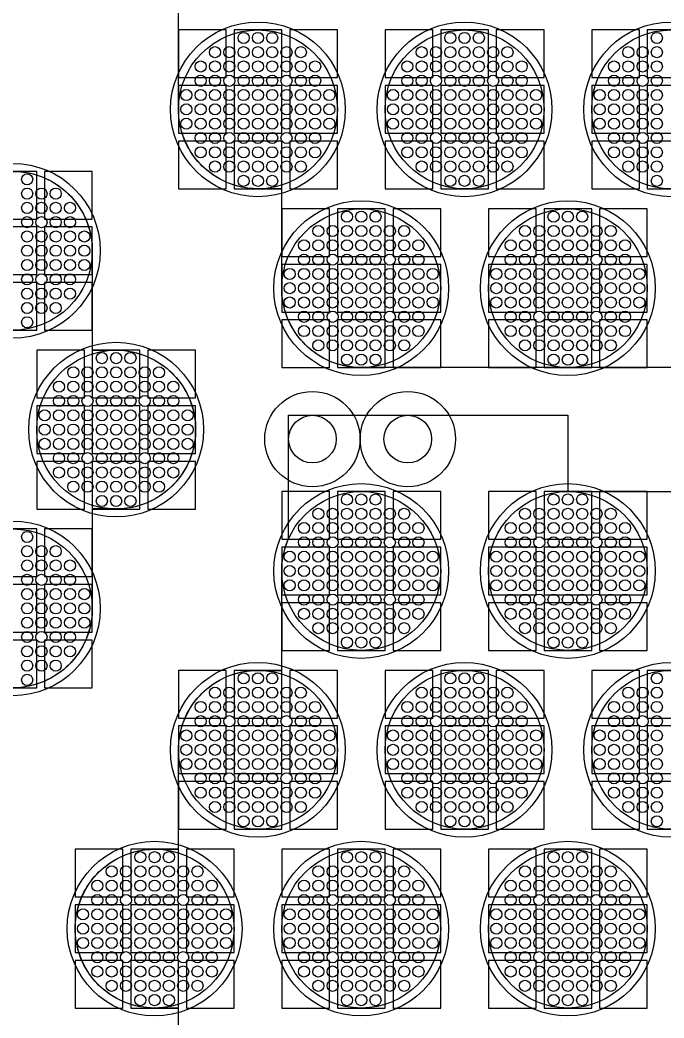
# Model space of a CAD drawing. Extents: x -49 to 54, y -38 to 38.
# Drawn here: x -11.61 to -7.56, y -30.41 to -24.13 of the extents above; entities that cross this region are included whole.
import ezdxf

# ---------------------------------------------------------------- set-up
doc = ezdxf.new("R2010")
doc.units = 0
for name, color, linetype in [('ADHESIVE_VIA_OPENINGS', 30, 'CONTINUOUS'), ('BACK_LAYER', 5, 'CONTINUOUS'), ('COND_LAYER_LOWER_ELECTRODE', 6, 'CONTINUOUS'), ('CONDUCTIVE_LAYER_BACK_LAYER', 2, 'CONTINUOUS'), ('EMITTER', 3, 'CONTINUOUS'), ('LOWER_ELECTRODE', 1, 'CONTINUOUS'), ('SUBSTRATE_VIA', 4, 'CONTINUOUS')]:
    doc.layers.add(name, color=color, linetype=linetype)

msp = doc.modelspace()

# ---------------------------------------------------------------- linework, layer by layer
at = {"layer": 'ADHESIVE_VIA_OPENINGS'}
for centre in [(-9.7697, -26.7657), (-9.1697, -26.7657)]:
    msp.add_circle(centre, 0.3, dxfattribs=at)
at = {"layer": 'BACK_LAYER'}
for points in [[(-10.6128, -24.4898), (-10.3128, -24.4898), (-10.3128, -24.1898), (-10.6128, -24.1898)], [(-10.2628, -24.4898), (-9.9628, -24.4898), (-9.9628, -24.1898), (-10.2628, -24.1898)], [(-9.9128, -24.4898), (-9.6128, -24.4898), (-9.6128, -24.1898), (-9.9128, -24.1898)], [(-9.3128, -24.4898), (-9.0128, -24.4898), (-9.0128, -24.1898), (-9.3128, -24.1898)], [(-8.9628, -24.4898), (-8.6628, -24.4898), (-8.6628, -24.1898), (-8.9628, -24.1898)], [(-8.6128, -24.4898), (-8.3128, -24.4898), (-8.3128, -24.1898), (-8.6128, -24.1898)], [(-8.0128, -24.4898), (-7.7128, -24.4898), (-7.7128, -24.1898), (-8.0128, -24.1898)], [(-7.6628, -24.4898), (-7.3628, -24.4898), (-7.3628, -24.1898), (-7.6628, -24.1898)], [(-10.6128, -24.8398), (-10.3128, -24.8398), (-10.3128, -24.5398), (-10.6128, -24.5398)], [(-10.2628, -24.8398), (-9.9628, -24.8398), (-9.9628, -24.5398), (-10.2628, -24.5398)], [(-9.9128, -24.8398), (-9.6128, -24.8398), (-9.6128, -24.5398), (-9.9128, -24.5398)], [(-9.3128, -24.8398), (-9.0128, -24.8398), (-9.0128, -24.5398), (-9.3128, -24.5398)], [(-8.9628, -24.8398), (-8.6628, -24.8398), (-8.6628, -24.5398), (-8.9628, -24.5398)], [(-8.6128, -24.8398), (-8.3128, -24.8398), (-8.3128, -24.5398), (-8.6128, -24.5398)], [(-8.0128, -24.8398), (-7.7128, -24.8398), (-7.7128, -24.5398), (-8.0128, -24.5398)], [(-7.6628, -24.8398), (-7.3628, -24.8398), (-7.3628, -24.5398), (-7.6628, -24.5398)], [(-10.6128, -25.1898), (-10.3128, -25.1898), (-10.3128, -24.8898), (-10.6128, -24.8898)], [(-10.2628, -25.1898), (-9.9628, -25.1898), (-9.9628, -24.8898), (-10.2628, -24.8898)], [(-9.9128, -25.1898), (-9.6128, -25.1898), (-9.6128, -24.8898), (-9.9128, -24.8898)], [(-9.3128, -25.1898), (-9.0128, -25.1898), (-9.0128, -24.8898), (-9.3128, -24.8898)], [(-8.9628, -25.1898), (-8.6628, -25.1898), (-8.6628, -24.8898), (-8.9628, -24.8898)], [(-8.6128, -25.1898), (-8.3128, -25.1898), (-8.3128, -24.8898), (-8.6128, -24.8898)], [(-8.0128, -25.1898), (-7.7128, -25.1898), (-7.7128, -24.8898), (-8.0128, -24.8898)], [(-7.6628, -25.1898), (-7.3628, -25.1898), (-7.3628, -24.8898), (-7.6628, -24.8898)], [(-11.8046, -25.38), (-11.5046, -25.38), (-11.5046, -25.08), (-11.8046, -25.08)], [(-11.4546, -25.38), (-11.1546, -25.38), (-11.1546, -25.08), (-11.4546, -25.08)], [(-9.9628, -25.6156), (-9.6628, -25.6156), (-9.6628, -25.3156), (-9.9628, -25.3156)], [(-9.6128, -25.6156), (-9.3128, -25.6156), (-9.3128, -25.3156), (-9.6128, -25.3156)], [(-9.2628, -25.6156), (-8.9628, -25.6156), (-8.9628, -25.3156), (-9.2628, -25.3156)], [(-8.6628, -25.6156), (-8.3628, -25.6156), (-8.3628, -25.3156), (-8.6628, -25.3156)], [(-8.3128, -25.6156), (-8.0128, -25.6156), (-8.0128, -25.3156), (-8.3128, -25.3156)], [(-7.9628, -25.6156), (-7.6628, -25.6156), (-7.6628, -25.3156), (-7.9628, -25.3156)], [(-11.8046, -25.73), (-11.5046, -25.73), (-11.5046, -25.43), (-11.8046, -25.43)], [(-11.4546, -25.73), (-11.1546, -25.73), (-11.1546, -25.43), (-11.4546, -25.43)], [(-9.9628, -25.9656), (-9.6628, -25.9656), (-9.6628, -25.6656), (-9.9628, -25.6656)], [(-9.6128, -25.9656), (-9.3128, -25.9656), (-9.3128, -25.6656), (-9.6128, -25.6656)], [(-9.2628, -25.9656), (-8.9628, -25.9656), (-8.9628, -25.6656), (-9.2628, -25.6656)], [(-8.6628, -25.9656), (-8.3628, -25.9656), (-8.3628, -25.6656), (-8.6628, -25.6656)], [(-8.3128, -25.9656), (-8.0128, -25.9656), (-8.0128, -25.6656), (-8.3128, -25.6656)], [(-7.9628, -25.9656), (-7.6628, -25.9656), (-7.6628, -25.6656), (-7.9628, -25.6656)], [(-11.8046, -26.08), (-11.5046, -26.08), (-11.5046, -25.78), (-11.8046, -25.78)], [(-11.4546, -26.08), (-11.1546, -26.08), (-11.1546, -25.78), (-11.4546, -25.78)], [(-9.9628, -26.3156), (-9.6628, -26.3156), (-9.6628, -26.0156), (-9.9628, -26.0156)], [(-9.6128, -26.3156), (-9.3128, -26.3156), (-9.3128, -26.0156), (-9.6128, -26.0156)], [(-9.2628, -26.3156), (-8.9628, -26.3156), (-8.9628, -26.0156), (-9.2628, -26.0156)], [(-8.6628, -26.3156), (-8.3628, -26.3156), (-8.3628, -26.0156), (-8.6628, -26.0156)], [(-8.3128, -26.3156), (-8.0128, -26.3156), (-8.0128, -26.0156), (-8.3128, -26.0156)], [(-7.9628, -26.3156), (-7.6628, -26.3156), (-7.6628, -26.0156), (-7.9628, -26.0156)], [(-11.5046, -26.5058), (-11.2046, -26.5058), (-11.2046, -26.2058), (-11.5046, -26.2058)], [(-11.1546, -26.5058), (-10.8546, -26.5058), (-10.8546, -26.2058), (-11.1546, -26.2058)], [(-10.8046, -26.5058), (-10.5046, -26.5058), (-10.5046, -26.2058), (-10.8046, -26.2058)], [(-11.5046, -26.8558), (-11.2046, -26.8558), (-11.2046, -26.5558), (-11.5046, -26.5558)], [(-11.1546, -26.8558), (-10.8546, -26.8558), (-10.8546, -26.5558), (-11.1546, -26.5558)], [(-10.8046, -26.8558), (-10.5046, -26.8558), (-10.5046, -26.5558), (-10.8046, -26.5558)], [(-11.5046, -27.2058), (-11.2046, -27.2058), (-11.2046, -26.9058), (-11.5046, -26.9058)], [(-11.1546, -27.2058), (-10.8546, -27.2058), (-10.8546, -26.9058), (-11.1546, -26.9058)], [(-10.8046, -27.2058), (-10.5046, -27.2058), (-10.5046, -26.9058), (-10.8046, -26.9058)], [(-9.9628, -27.396), (-9.6628, -27.396), (-9.6628, -27.096), (-9.9628, -27.096)], [(-9.6128, -27.396), (-9.3128, -27.396), (-9.3128, -27.096), (-9.6128, -27.096)], [(-9.2628, -27.396), (-8.9628, -27.396), (-8.9628, -27.096), (-9.2628, -27.096)], [(-8.6628, -27.396), (-8.3628, -27.396), (-8.3628, -27.096), (-8.6628, -27.096)], [(-8.3128, -27.396), (-8.0128, -27.396), (-8.0128, -27.096), (-8.3128, -27.096)], [(-7.9628, -27.396), (-7.6628, -27.396), (-7.6628, -27.096), (-7.9628, -27.096)], [(-11.8046, -27.6316), (-11.5046, -27.6316), (-11.5046, -27.3316), (-11.8046, -27.3316)], [(-11.4546, -27.6316), (-11.1546, -27.6316), (-11.1546, -27.3316), (-11.4546, -27.3316)], [(-9.9628, -27.746), (-9.6628, -27.746), (-9.6628, -27.446), (-9.9628, -27.446)], [(-9.6128, -27.746), (-9.3128, -27.746), (-9.3128, -27.446), (-9.6128, -27.446)], [(-9.2628, -27.746), (-8.9628, -27.746), (-8.9628, -27.446), (-9.2628, -27.446)], [(-8.6628, -27.746), (-8.3628, -27.746), (-8.3628, -27.446), (-8.6628, -27.446)], [(-8.3128, -27.746), (-8.0128, -27.746), (-8.0128, -27.446), (-8.3128, -27.446)], [(-7.9628, -27.746), (-7.6628, -27.746), (-7.6628, -27.446), (-7.9628, -27.446)], [(-11.8046, -27.9816), (-11.5046, -27.9816), (-11.5046, -27.6816), (-11.8046, -27.6816)], [(-11.4546, -27.9816), (-11.1546, -27.9816), (-11.1546, -27.6816), (-11.4546, -27.6816)], [(-9.9628, -28.096), (-9.6628, -28.096), (-9.6628, -27.796), (-9.9628, -27.796)], [(-9.6128, -28.096), (-9.3128, -28.096), (-9.3128, -27.796), (-9.6128, -27.796)], [(-9.2628, -28.096), (-8.9628, -28.096), (-8.9628, -27.796), (-9.2628, -27.796)], [(-8.6628, -28.096), (-8.3628, -28.096), (-8.3628, -27.796), (-8.6628, -27.796)], [(-8.3128, -28.096), (-8.0128, -28.096), (-8.0128, -27.796), (-8.3128, -27.796)], [(-7.9628, -28.096), (-7.6628, -28.096), (-7.6628, -27.796), (-7.9628, -27.796)], [(-11.8046, -28.3316), (-11.5046, -28.3316), (-11.5046, -28.0316), (-11.8046, -28.0316)], [(-11.4546, -28.3316), (-11.1546, -28.3316), (-11.1546, -28.0316), (-11.4546, -28.0316)], [(-10.6128, -28.5218), (-10.3128, -28.5218), (-10.3128, -28.2218), (-10.6128, -28.2218)], [(-10.2628, -28.5218), (-9.9628, -28.5218), (-9.9628, -28.2218), (-10.2628, -28.2218)], [(-9.9128, -28.5218), (-9.6128, -28.5218), (-9.6128, -28.2218), (-9.9128, -28.2218)], [(-9.3128, -28.5218), (-9.0128, -28.5218), (-9.0128, -28.2218), (-9.3128, -28.2218)], [(-8.9628, -28.5218), (-8.6628, -28.5218), (-8.6628, -28.2218), (-8.9628, -28.2218)], [(-8.6128, -28.5218), (-8.3128, -28.5218), (-8.3128, -28.2218), (-8.6128, -28.2218)], [(-8.0128, -28.5218), (-7.7128, -28.5218), (-7.7128, -28.2218), (-8.0128, -28.2218)], [(-7.6628, -28.5218), (-7.3628, -28.5218), (-7.3628, -28.2218), (-7.6628, -28.2218)], [(-10.6128, -28.8718), (-10.3128, -28.8718), (-10.3128, -28.5718), (-10.6128, -28.5718)], [(-10.2628, -28.8718), (-9.9628, -28.8718), (-9.9628, -28.5718), (-10.2628, -28.5718)], [(-9.9128, -28.8718), (-9.6128, -28.8718), (-9.6128, -28.5718), (-9.9128, -28.5718)], [(-9.3128, -28.8718), (-9.0128, -28.8718), (-9.0128, -28.5718), (-9.3128, -28.5718)], [(-8.9628, -28.8718), (-8.6628, -28.8718), (-8.6628, -28.5718), (-8.9628, -28.5718)], [(-8.6128, -28.8718), (-8.3128, -28.8718), (-8.3128, -28.5718), (-8.6128, -28.5718)], [(-8.0128, -28.8718), (-7.7128, -28.8718), (-7.7128, -28.5718), (-8.0128, -28.5718)], [(-7.6628, -28.8718), (-7.3628, -28.8718), (-7.3628, -28.5718), (-7.6628, -28.5718)], [(-10.6128, -29.2218), (-10.3128, -29.2218), (-10.3128, -28.9218), (-10.6128, -28.9218)], [(-10.2628, -29.2218), (-9.9628, -29.2218), (-9.9628, -28.9218), (-10.2628, -28.9218)], [(-9.9128, -29.2218), (-9.6128, -29.2218), (-9.6128, -28.9218), (-9.9128, -28.9218)], [(-9.3128, -29.2218), (-9.0128, -29.2218), (-9.0128, -28.9218), (-9.3128, -28.9218)], [(-8.9628, -29.2218), (-8.6628, -29.2218), (-8.6628, -28.9218), (-8.9628, -28.9218)], [(-8.6128, -29.2218), (-8.3128, -29.2218), (-8.3128, -28.9218), (-8.6128, -28.9218)], [(-8.0128, -29.2218), (-7.7128, -29.2218), (-7.7128, -28.9218), (-8.0128, -28.9218)], [(-7.6628, -29.2218), (-7.3628, -29.2218), (-7.3628, -28.9218), (-7.6628, -28.9218)], [(-11.2628, -29.6477), (-10.9628, -29.6477), (-10.9628, -29.3477), (-11.2628, -29.3477)], [(-10.9128, -29.6477), (-10.6128, -29.6477), (-10.6128, -29.3477), (-10.9128, -29.3477)], [(-10.5628, -29.6477), (-10.2628, -29.6477), (-10.2628, -29.3477), (-10.5628, -29.3477)], [(-9.9628, -29.6477), (-9.6628, -29.6477), (-9.6628, -29.3477), (-9.9628, -29.3477)], [(-9.6128, -29.6477), (-9.3128, -29.6477), (-9.3128, -29.3477), (-9.6128, -29.3477)], [(-9.2628, -29.6477), (-8.9628, -29.6477), (-8.9628, -29.3477), (-9.2628, -29.3477)], [(-8.6628, -29.6477), (-8.3628, -29.6477), (-8.3628, -29.3477), (-8.6628, -29.3477)], [(-8.3128, -29.6477), (-8.0128, -29.6477), (-8.0128, -29.3477), (-8.3128, -29.3477)], [(-7.9628, -29.6477), (-7.6628, -29.6477), (-7.6628, -29.3477), (-7.9628, -29.3477)], [(-11.2628, -29.9977), (-10.9628, -29.9977), (-10.9628, -29.6977), (-11.2628, -29.6977)], [(-10.9128, -29.9977), (-10.6128, -29.9977), (-10.6128, -29.6977), (-10.9128, -29.6977)], [(-10.5628, -29.9977), (-10.2628, -29.9977), (-10.2628, -29.6977), (-10.5628, -29.6977)], [(-9.9628, -29.9977), (-9.6628, -29.9977), (-9.6628, -29.6977), (-9.9628, -29.6977)], [(-9.6128, -29.9977), (-9.3128, -29.9977), (-9.3128, -29.6977), (-9.6128, -29.6977)], [(-9.2628, -29.9977), (-8.9628, -29.9977), (-8.9628, -29.6977), (-9.2628, -29.6977)], [(-8.6628, -29.9977), (-8.3628, -29.9977), (-8.3628, -29.6977), (-8.6628, -29.6977)], [(-8.3128, -29.9977), (-8.0128, -29.9977), (-8.0128, -29.6977), (-8.3128, -29.6977)], [(-7.9628, -29.9977), (-7.6628, -29.9977), (-7.6628, -29.6977), (-7.9628, -29.6977)], [(-11.2628, -30.3477), (-10.9628, -30.3477), (-10.9628, -30.0477), (-11.2628, -30.0477)], [(-10.9128, -30.3477), (-10.6128, -30.3477), (-10.6128, -30.0477), (-10.9128, -30.0477)], [(-10.5628, -30.3477), (-10.2628, -30.3477), (-10.2628, -30.0477), (-10.5628, -30.0477)], [(-9.9628, -30.3477), (-9.6628, -30.3477), (-9.6628, -30.0477), (-9.9628, -30.0477)], [(-9.6128, -30.3477), (-9.3128, -30.3477), (-9.3128, -30.0477), (-9.6128, -30.0477)], [(-9.2628, -30.3477), (-8.9628, -30.3477), (-8.9628, -30.0477), (-9.2628, -30.0477)], [(-8.6628, -30.3477), (-8.3628, -30.3477), (-8.3628, -30.0477), (-8.6628, -30.0477)], [(-8.3128, -30.3477), (-8.0128, -30.3477), (-8.0128, -30.0477), (-8.3128, -30.0477)], [(-7.9628, -30.3477), (-7.6628, -30.3477), (-7.6628, -30.0477), (-7.9628, -30.0477)]]:
    msp.add_lwpolyline(points, close=True, dxfattribs=at)
at = {"layer": 'COND_LAYER_LOWER_ELECTRODE'}
for centre in [(-10.1128, -24.6898), (-8.8128, -24.6898), (-7.5128, -24.6898), (-11.6546, -25.58), (-9.4628, -25.8156), (-8.1628, -25.8156), (-11.0046, -26.7058), (-9.4628, -27.596), (-8.1628, -27.596), (-11.6546, -27.8316), (-10.1128, -28.7218), (-8.8128, -28.7218), (-7.5128, -28.7218), (-10.7628, -29.8477), (-9.4628, -29.8477), (-8.1628, -29.8477)]:
    msp.add_circle(centre, 0.55, dxfattribs=at)
at = {"layer": 'CONDUCTIVE_LAYER_BACK_LAYER'}
for points in [[(-6.8528, -26.3155), (-9.4727, -26.3155), (-9.4926, -26.3147), (-9.5124, -26.3131), (-9.5322, -26.3108), (-9.5518, -26.3076), (-9.5713, -26.3037), (-9.5906, -26.299), (-9.6097, -26.2935), (-9.6286, -26.2873), (-9.6472, -26.2803), (-9.6656, -26.2726), (-9.6836, -26.2642), (-9.7012, -26.2551), (-9.7185, -26.2453), (-9.7354, -26.2348), (-9.7518, -26.2236), (-9.7678, -26.2118), (-9.7833, -26.1993), (-9.7983, -26.1863), (-9.8128, -26.1727), (-9.8267, -26.1585), (-9.8401, -26.1437), (-9.8528, -26.1285), (-9.8649, -26.1127), (-9.8764, -26.0965), (-9.8873, -26.0798), (-9.8974, -26.0627), (-9.9069, -26.0453), (-9.9157, -26.0274), (-9.9238, -26.0092), (-9.9311, -25.9908), (-9.9377, -25.972), (-9.9435, -25.953), (-9.9486, -25.9338), (-9.9529, -25.9144), (-9.9565, -25.8948), (-9.9592, -25.8751), (-9.9612, -25.8553), (-9.9624, -25.8355), (-9.9628, -25.8156), (-9.9628, -25.1897), (-10.1227, -25.1897), (-10.1426, -25.1889), (-10.1624, -25.1873), (-10.1822, -25.1849), (-10.2018, -25.1818), (-10.2213, -25.1779), (-10.2406, -25.1732), (-10.2597, -25.1677), (-10.2786, -25.1615), (-10.2972, -25.1545), (-10.3156, -25.1468), (-10.3336, -25.1384), (-10.3512, -25.1293), (-10.3685, -25.1194), (-10.3854, -25.1089), (-10.4018, -25.0978), (-10.4178, -25.0859), (-10.4333, -25.0735), (-10.4483, -25.0605), (-10.4628, -25.0468), (-10.4767, -25.0326), (-10.4901, -25.0179), (-10.5028, -25.0026), (-10.5149, -24.9869), (-10.5264, -24.9706), (-10.5373, -24.954), (-10.5474, -24.9369), (-10.5569, -24.9194), (-10.5657, -24.9016), (-10.5738, -24.8834), (-10.5811, -24.8649), (-10.5877, -24.8462), (-10.5935, -24.8272), (-10.5986, -24.8079), (-10.6029, -24.7885), (-10.6065, -24.769), (-10.6092, -24.7493), (-10.6112, -24.7295), (-10.6124, -24.7096), (-10.6128, -24.6898), (-10.6128, -24.0638)], [(-11.6248, -25.0809), (-11.605, -25.0824), (-11.5853, -25.0848), (-11.5656, -25.0879), (-11.5462, -25.0919), (-11.5268, -25.0966), (-11.5077, -25.102), (-11.4888, -25.1083), (-11.4702, -25.1152), (-11.4519, -25.1229), (-11.4339, -25.1313), (-11.4162, -25.1405), (-11.3989, -25.1503), (-11.382, -25.1608), (-11.3656, -25.172), (-11.3496, -25.1838), (-11.3341, -25.1962), (-11.3191, -25.2093), (-11.3046, -25.2229), (-11.2907, -25.2371), (-11.2774, -25.2519), (-11.2646, -25.2671), (-11.2525, -25.2829), (-11.241, -25.2991), (-11.2302, -25.3158), (-11.22, -25.3328), (-11.2105, -25.3503), (-11.2017, -25.3682), (-11.1937, -25.3863), (-11.1863, -25.4048), (-11.1797, -25.4236), (-11.1739, -25.4426), (-11.1688, -25.4618), (-11.1645, -25.4812), (-11.161, -25.5008), (-11.1582, -25.5205), (-11.1562, -25.5402), (-11.155, -25.5601), (-11.1546, -25.58), (-11.1546, -26.2059), (-10.9947, -26.2059), (-10.9748, -26.2067), (-10.955, -26.2083), (-10.9353, -26.2106), (-10.9156, -26.2138), (-10.8962, -26.2177), (-10.8768, -26.2224), (-10.8577, -26.2279), (-10.8388, -26.2341), (-10.8202, -26.2411), (-10.8019, -26.2488), (-10.7839, -26.2572), (-10.7662, -26.2663), (-10.7489, -26.2761), (-10.732, -26.2866), (-10.7156, -26.2978), (-10.6996, -26.3096), (-10.6841, -26.3221), (-10.6691, -26.3351), (-10.6546, -26.3487), (-10.6407, -26.3629), (-10.6274, -26.3777), (-10.6146, -26.3929), (-10.6025, -26.4087), (-10.591, -26.4249), (-10.5802, -26.4416), (-10.57, -26.4587), (-10.5605, -26.4761), (-10.5517, -26.494), (-10.5437, -26.5122), (-10.5363, -26.5306), (-10.5297, -26.5494), (-10.5239, -26.5684), (-10.5188, -26.5876), (-10.5145, -26.607), (-10.511, -26.6266), (-10.5082, -26.6463), (-10.5062, -26.6661), (-10.505, -26.6859), (-10.5046, -26.7058), (-10.505, -26.7257), (-10.5062, -26.7455), (-10.5082, -26.7653), (-10.511, -26.785), (-10.5145, -26.8046), (-10.5188, -26.824), (-10.5239, -26.8432), (-10.5297, -26.8622), (-10.5363, -26.881), (-10.5437, -26.8994), (-10.5517, -26.9176), (-10.5605, -26.9354), (-10.57, -26.9529), (-10.5802, -26.97), (-10.591, -26.9867), (-10.6025, -27.0029), (-10.6146, -27.0187), (-10.6274, -27.0339), (-10.6407, -27.0486), (-10.6546, -27.0628), (-10.6691, -27.0765), (-10.6841, -27.0895), (-10.6996, -27.102), (-10.7156, -27.1138), (-10.732, -27.125), (-10.7489, -27.1355), (-10.7662, -27.1453), (-10.7839, -27.1544), (-10.8019, -27.1628), (-10.8202, -27.1705), (-10.8388, -27.1775), (-10.8577, -27.1837), (-10.8768, -27.1892), (-10.8962, -27.1939), (-10.9156, -27.1978), (-10.9353, -27.201), (-10.955, -27.2033), (-10.9748, -27.2049), (-10.9947, -27.2057), (-11.1546, -27.2057), (-11.1546, -27.8316), (-11.155, -27.8515), (-11.1562, -27.8714), (-11.1582, -27.8911), (-11.161, -27.9108), (-11.1645, -27.9304), (-11.1688, -27.9498), (-11.1739, -27.969), (-11.1797, -27.988), (-11.1863, -28.0068), (-11.1937, -28.0253), (-11.2017, -28.0434), (-11.2105, -28.0613), (-11.22, -28.0788), (-11.2302, -28.0958), (-11.241, -28.1125), (-11.2525, -28.1287), (-11.2646, -28.1445), (-11.2774, -28.1597), (-11.2907, -28.1745), (-11.3046, -28.1887), (-11.3191, -28.2023), (-11.3341, -28.2154), (-11.3496, -28.2278), (-11.3656, -28.2396), (-11.382, -28.2508), (-11.3989, -28.2613), (-11.4162, -28.2711), (-11.4339, -28.2802), (-11.4519, -28.2887), (-11.4702, -28.2964), (-11.4888, -28.3033), (-11.5077, -28.3096), (-11.5268, -28.315), (-11.5462, -28.3197), (-11.5656, -28.3236), (-11.5853, -28.3268), (-11.605, -28.3292), (-11.6248, -28.3307)], [(-10.6128, -30.9735), (-10.6128, -30.3476), (-10.7727, -30.3476), (-10.7926, -30.3468), (-10.8124, -30.3452), (-10.8322, -30.3428), (-10.8518, -30.3397), (-10.8713, -30.3357), (-10.8906, -30.331), (-10.9097, -30.3256), (-10.9286, -30.3194), (-10.9472, -30.3124), (-10.9656, -30.3047), (-10.9836, -30.2963), (-11.0012, -30.2871), (-11.0185, -30.2773), (-11.0354, -30.2668), (-11.0518, -30.2556), (-11.0678, -30.2438), (-11.0833, -30.2314), (-11.0983, -30.2183), (-11.1128, -30.2047), (-11.1267, -30.1905), (-11.1401, -30.1758), (-11.1528, -30.1605), (-11.1649, -30.1448), (-11.1764, -30.1285), (-11.1873, -30.1119), (-11.1974, -30.0948), (-11.2069, -30.0773), (-11.2157, -30.0595), (-11.2238, -30.0413), (-11.2311, -30.0228), (-11.2377, -30.0041), (-11.2435, -29.985), (-11.2486, -29.9658), (-11.2529, -29.9464), (-11.2565, -29.9269), (-11.2592, -29.9072), (-11.2612, -29.8874), (-11.2624, -29.8675), (-11.2628, -29.8477), (-11.2624, -29.8278), (-11.2612, -29.8079), (-11.2592, -29.7881), (-11.2565, -29.7685), (-11.2529, -29.7489), (-11.2486, -29.7295), (-11.2435, -29.7103), (-11.2377, -29.6913), (-11.2311, -29.6725), (-11.2238, -29.654), (-11.2157, -29.6358), (-11.2069, -29.618), (-11.1974, -29.6005), (-11.1873, -29.5834), (-11.1764, -29.5668), (-11.1649, -29.5506), (-11.1528, -29.5348), (-11.1401, -29.5195), (-11.1267, -29.5048), (-11.1128, -29.4906), (-11.0983, -29.477), (-11.0833, -29.4639), (-11.0678, -29.4515), (-11.0518, -29.4397), (-11.0354, -29.4285), (-11.0185, -29.418), (-11.0012, -29.4082), (-10.9836, -29.399), (-10.9656, -29.3906), (-10.9472, -29.3829), (-10.9286, -29.3759), (-10.9097, -29.3697), (-10.8906, -29.3643), (-10.8713, -29.3596), (-10.8518, -29.3556), (-10.8322, -29.3525), (-10.8124, -29.3501), (-10.7926, -29.3485), (-10.7727, -29.3478), (-10.6128, -29.3478), (-10.6128, -28.7218), (-10.6124, -28.7019), (-10.6112, -28.6821), (-10.6092, -28.6623), (-10.6065, -28.6426), (-10.6029, -28.6231), (-10.5986, -28.6036), (-10.5935, -28.5844), (-10.5877, -28.5654), (-10.5811, -28.5467), (-10.5738, -28.5282), (-10.5657, -28.51), (-10.5569, -28.4922), (-10.5474, -28.4747), (-10.5373, -28.4576), (-10.5264, -28.4409), (-10.5149, -28.4247), (-10.5028, -28.409), (-10.4901, -28.3937), (-10.4767, -28.379), (-10.4628, -28.3648), (-10.4483, -28.3511), (-10.4333, -28.3381), (-10.4178, -28.3257), (-10.4018, -28.3138), (-10.3854, -28.3027), (-10.3685, -28.2922), (-10.3512, -28.2823), (-10.3336, -28.2732), (-10.3156, -28.2648), (-10.2972, -28.2571), (-10.2786, -28.2501), (-10.2597, -28.2439), (-10.2406, -28.2384), (-10.2213, -28.2337), (-10.2018, -28.2298), (-10.1822, -28.2267), (-10.1624, -28.2243), (-10.1426, -28.2227), (-10.1227, -28.2219), (-9.9628, -28.2219), (-9.9628, -27.596), (-9.9624, -27.5761), (-9.9612, -27.5563), (-9.9592, -27.5365), (-9.9565, -27.5168), (-9.9529, -27.4972), (-9.9486, -27.4778), (-9.9435, -27.4586), (-9.9377, -27.4396), (-9.9311, -27.4208), (-9.9238, -27.4024), (-9.9197, -27.3932), (-9.9197, -26.6157), (-8.1628, -26.6157), (-8.1628, -27.0961), (-6.8528, -27.0961)]]:
    msp.add_lwpolyline(points, dxfattribs=at)
at = {"layer": 'EMITTER'}
for centre in [(-10.1128, -24.6898), (-8.8128, -24.6898), (-7.5128, -24.6898), (-11.6546, -25.58), (-9.4628, -25.8156), (-8.1628, -25.8156), (-11.0046, -26.7058), (-9.4628, -27.596), (-8.1628, -27.596), (-11.6546, -27.8316), (-10.1128, -28.7218), (-8.8128, -28.7218), (-7.5128, -28.7218), (-10.7628, -29.8477), (-9.4628, -29.8477), (-8.1628, -29.8477)]:
    msp.add_circle(centre, 0.5, dxfattribs=at)
at = {"layer": 'LOWER_ELECTRODE'}
for centre in [(-10.2028, -24.2398), (-10.1128, -24.2398), (-10.0228, -24.2398), (-8.9028, -24.2398), (-8.8128, -24.2398), (-8.7228, -24.2398), (-7.6028, -24.2398), (-10.3828, -24.3298), (-10.2928, -24.3298), (-10.2028, -24.3298), (-10.1128, -24.3298), (-10.0228, -24.3298), (-9.9328, -24.3298), (-9.8428, -24.3298), (-9.0828, -24.3298), (-8.9928, -24.3298), (-8.9028, -24.3298), (-8.8128, -24.3298), (-8.7228, -24.3298), (-8.6328, -24.3298), (-8.5428, -24.3298), (-7.7828, -24.3298), (-7.6928, -24.3298), (-7.6028, -24.3298), (-10.4728, -24.4198), (-10.3828, -24.4198), (-10.2928, -24.4198), (-10.2028, -24.4198), (-10.1128, -24.4198), (-10.0228, -24.4198), (-9.9328, -24.4198), (-9.8428, -24.4198), (-9.7528, -24.4198), (-9.1728, -24.4198), (-9.0828, -24.4198), (-8.9928, -24.4198), (-8.9028, -24.4198), (-8.8128, -24.4198), (-8.7228, -24.4198), (-8.6328, -24.4198), (-8.5428, -24.4198), (-8.4528, -24.4198), (-7.8728, -24.4198), (-7.7828, -24.4198), (-7.6928, -24.4198), (-7.6028, -24.4198), (-10.4728, -24.5098), (-10.3828, -24.5098), (-10.2928, -24.5098), (-10.2028, -24.5098), (-10.1128, -24.5098), (-10.0228, -24.5098), (-9.9328, -24.5098), (-9.8428, -24.5098), (-9.7528, -24.5098), (-9.1728, -24.5098), (-9.0828, -24.5098), (-8.9928, -24.5098), (-8.9028, -24.5098), (-8.8128, -24.5098), (-8.7228, -24.5098), (-8.6328, -24.5098), (-8.5428, -24.5098), (-8.4528, -24.5098), (-7.8728, -24.5098), (-7.7828, -24.5098), (-7.6928, -24.5098), (-7.6028, -24.5098), (-10.5628, -24.5998), (-10.4728, -24.5998), (-10.3828, -24.5998), (-10.2928, -24.5998), (-10.2028, -24.5998), (-10.1128, -24.5998), (-10.0228, -24.5998), (-9.9328, -24.5998), (-9.8428, -24.5998), (-9.7528, -24.5998), (-9.6628, -24.5998), (-9.2628, -24.5998), (-9.1728, -24.5998), (-9.0828, -24.5998), (-8.9928, -24.5998), (-8.9028, -24.5998), (-8.8128, -24.5998), (-8.7228, -24.5998), (-8.6328, -24.5998), (-8.5428, -24.5998), (-8.4528, -24.5998), (-8.3628, -24.5998), (-7.9628, -24.5998), (-7.8728, -24.5998), (-7.7828, -24.5998), (-7.6928, -24.5998), (-7.6028, -24.5998), (-10.5628, -24.6898), (-10.4728, -24.6898), (-10.3828, -24.6898), (-10.2928, -24.6898), (-10.2028, -24.6898), (-10.1128, -24.6898), (-10.0228, -24.6898), (-9.9328, -24.6898), (-9.8428, -24.6898), (-9.7528, -24.6898), (-9.6628, -24.6898), (-9.2628, -24.6898), (-9.1728, -24.6898), (-9.0828, -24.6898), (-8.9928, -24.6898), (-8.9028, -24.6898), (-8.8128, -24.6898), (-8.7228, -24.6898), (-8.6328, -24.6898), (-8.5428, -24.6898), (-8.4528, -24.6898), (-8.3628, -24.6898), (-7.9628, -24.6898), (-7.8728, -24.6898), (-7.7828, -24.6898), (-7.6928, -24.6898), (-7.6028, -24.6898), (-10.5628, -24.7798), (-10.4728, -24.7798), (-10.3828, -24.7798), (-10.2928, -24.7798), (-10.2028, -24.7798), (-10.1128, -24.7798), (-10.0228, -24.7798), (-9.9328, -24.7798), (-9.8428, -24.7798), (-9.7528, -24.7798), (-9.6628, -24.7798), (-9.2628, -24.7798), (-9.1728, -24.7798), (-9.0828, -24.7798), (-8.9928, -24.7798), (-8.9028, -24.7798), (-8.8128, -24.7798), (-8.7228, -24.7798), (-8.6328, -24.7798), (-8.5428, -24.7798), (-8.4528, -24.7798), (-8.3628, -24.7798), (-7.9628, -24.7798), (-7.8728, -24.7798), (-7.7828, -24.7798), (-7.6928, -24.7798), (-7.6028, -24.7798), (-10.4728, -24.8698), (-10.3828, -24.8698), (-10.2928, -24.8698), (-10.2028, -24.8698), (-10.1128, -24.8698), (-10.0228, -24.8698), (-9.9328, -24.8698), (-9.8428, -24.8698), (-9.7528, -24.8698), (-9.1728, -24.8698), (-9.0828, -24.8698), (-8.9928, -24.8698), (-8.9028, -24.8698), (-8.8128, -24.8698), (-8.7228, -24.8698), (-8.6328, -24.8698), (-8.5428, -24.8698), (-8.4528, -24.8698), (-7.8728, -24.8698), (-7.7828, -24.8698), (-7.6928, -24.8698), (-7.6028, -24.8698), (-10.4728, -24.9598), (-10.3828, -24.9598), (-10.2928, -24.9598), (-10.2028, -24.9598), (-10.1128, -24.9598), (-10.0228, -24.9598), (-9.9328, -24.9598), (-9.8428, -24.9598), (-9.7528, -24.9598), (-9.1728, -24.9598), (-9.0828, -24.9598), (-8.9928, -24.9598), (-8.9028, -24.9598), (-8.8128, -24.9598), (-8.7228, -24.9598), (-8.6328, -24.9598), (-8.5428, -24.9598), (-8.4528, -24.9598), (-7.8728, -24.9598), (-7.7828, -24.9598), (-7.6928, -24.9598), (-7.6028, -24.9598), (-10.3828, -25.0498), (-10.2928, -25.0498), (-10.2028, -25.0498), (-10.1128, -25.0498), (-10.0228, -25.0498), (-9.9328, -25.0498), (-9.8428, -25.0498), (-9.0828, -25.0498), (-8.9928, -25.0498), (-8.9028, -25.0498), (-8.8128, -25.0498), (-8.7228, -25.0498), (-8.6328, -25.0498), (-8.5428, -25.0498), (-7.7828, -25.0498), (-7.6928, -25.0498), (-7.6028, -25.0498), (-11.5646, -25.13), (-10.2028, -25.1398), (-10.1128, -25.1398), (-10.0228, -25.1398), (-8.9028, -25.1398), (-8.8128, -25.1398), (-8.7228, -25.1398), (-7.6028, -25.1398), (-11.5646, -25.22), (-11.4746, -25.22), (-11.3846, -25.22), (-11.5646, -25.31), (-11.4746, -25.31), (-11.3846, -25.31), (-11.2946, -25.31), (-11.5646, -25.4), (-11.4746, -25.4), (-11.3846, -25.4), (-11.2946, -25.4), (-9.5528, -25.3656), (-9.4628, -25.3656), (-9.3728, -25.3656), (-8.2528, -25.3656), (-8.1628, -25.3656), (-8.0728, -25.3656), (-9.7328, -25.4556), (-9.6428, -25.4556), (-9.5528, -25.4556), (-9.4628, -25.4556), (-9.3728, -25.4556), (-9.2828, -25.4556), (-9.1928, -25.4556), (-8.4328, -25.4556), (-8.3428, -25.4556), (-8.2528, -25.4556), (-8.1628, -25.4556), (-8.0728, -25.4556), (-7.9828, -25.4556), (-7.8928, -25.4556), (-11.5646, -25.49), (-11.4746, -25.49), (-11.3846, -25.49), (-11.2946, -25.49), (-11.2046, -25.49), (-9.8228, -25.5456), (-9.7328, -25.5456), (-9.6428, -25.5456), (-9.5528, -25.5456), (-9.4628, -25.5456), (-9.3728, -25.5456), (-9.2828, -25.5456), (-9.1928, -25.5456), (-9.1028, -25.5456), (-8.5228, -25.5456), (-8.4328, -25.5456), (-8.3428, -25.5456), (-8.2528, -25.5456), (-8.1628, -25.5456), (-8.0728, -25.5456), (-7.9828, -25.5456), (-7.8928, -25.5456), (-7.8028, -25.5456), (-11.5646, -25.58), (-11.4746, -25.58), (-11.3846, -25.58), (-11.2946, -25.58), (-11.2046, -25.58), (-11.5646, -25.67), (-11.4746, -25.67), (-11.3846, -25.67), (-11.2946, -25.67), (-11.2046, -25.67), (-9.8228, -25.6356), (-9.7328, -25.6356), (-9.6428, -25.6356), (-9.5528, -25.6356), (-9.4628, -25.6356), (-9.3728, -25.6356), (-9.2828, -25.6356), (-9.1928, -25.6356), (-9.1028, -25.6356), (-8.5228, -25.6356), (-8.4328, -25.6356), (-8.3428, -25.6356), (-8.2528, -25.6356), (-8.1628, -25.6356), (-8.0728, -25.6356), (-7.9828, -25.6356), (-7.8928, -25.6356), (-7.8028, -25.6356), (-9.9128, -25.7256), (-9.8228, -25.7256), (-9.7328, -25.7256), (-9.6428, -25.7256), (-9.5528, -25.7256), (-9.4628, -25.7256), (-9.3728, -25.7256), (-9.2828, -25.7256), (-9.1928, -25.7256), (-9.1028, -25.7256), (-9.0128, -25.7256), (-8.6128, -25.7256), (-8.5228, -25.7256), (-8.4328, -25.7256), (-8.3428, -25.7256), (-8.2528, -25.7256), (-8.1628, -25.7256), (-8.0728, -25.7256), (-7.9828, -25.7256), (-7.8928, -25.7256), (-7.8028, -25.7256), (-7.7128, -25.7256), (-11.5646, -25.76), (-11.4746, -25.76), (-11.3846, -25.76), (-11.2946, -25.76), (-11.5646, -25.85), (-11.4746, -25.85), (-11.3846, -25.85), (-11.2946, -25.85), (-9.9128, -25.8156), (-9.8228, -25.8156), (-9.7328, -25.8156), (-9.6428, -25.8156), (-9.5528, -25.8156), (-9.4628, -25.8156), (-9.3728, -25.8156), (-9.2828, -25.8156), (-9.1928, -25.8156), (-9.1028, -25.8156), (-9.0128, -25.8156), (-8.6128, -25.8156), (-8.5228, -25.8156), (-8.4328, -25.8156), (-8.3428, -25.8156), (-8.2528, -25.8156), (-8.1628, -25.8156), (-8.0728, -25.8156), (-7.9828, -25.8156), (-7.8928, -25.8156), (-7.8028, -25.8156), (-7.7128, -25.8156), (-9.9128, -25.9056), (-9.8228, -25.9056), (-9.7328, -25.9056), (-9.6428, -25.9056), (-9.5528, -25.9056), (-9.4628, -25.9056), (-9.3728, -25.9056), (-9.2828, -25.9056), (-9.1928, -25.9056), (-9.1028, -25.9056), (-9.0128, -25.9056), (-8.6128, -25.9056), (-8.5228, -25.9056), (-8.4328, -25.9056), (-8.3428, -25.9056), (-8.2528, -25.9056), (-8.1628, -25.9056), (-8.0728, -25.9056), (-7.9828, -25.9056), (-7.8928, -25.9056), (-7.8028, -25.9056), (-7.7128, -25.9056), (-11.5646, -25.94), (-11.4746, -25.94), (-11.3846, -25.94), (-11.5646, -26.03), (-9.8228, -25.9956), (-9.7328, -25.9956), (-9.6428, -25.9956), (-9.5528, -25.9956), (-9.4628, -25.9956), (-9.3728, -25.9956), (-9.2828, -25.9956), (-9.1928, -25.9956), (-9.1028, -25.9956), (-8.5228, -25.9956), (-8.4328, -25.9956), (-8.3428, -25.9956), (-8.2528, -25.9956), (-8.1628, -25.9956), (-8.0728, -25.9956), (-7.9828, -25.9956), (-7.8928, -25.9956), (-7.8028, -25.9956), (-9.8228, -26.0856), (-9.7328, -26.0856), (-9.6428, -26.0856), (-9.5528, -26.0856), (-9.4628, -26.0856), (-9.3728, -26.0856), (-9.2828, -26.0856), (-9.1928, -26.0856), (-9.1028, -26.0856), (-8.5228, -26.0856), (-8.4328, -26.0856), (-8.3428, -26.0856), (-8.2528, -26.0856), (-8.1628, -26.0856), (-8.0728, -26.0856), (-7.9828, -26.0856), (-7.8928, -26.0856), (-7.8028, -26.0856), (-9.7328, -26.1756), (-9.6428, -26.1756), (-9.5528, -26.1756), (-9.4628, -26.1756), (-9.3728, -26.1756), (-9.2828, -26.1756), (-9.1928, -26.1756), (-8.4328, -26.1756), (-8.3428, -26.1756), (-8.2528, -26.1756), (-8.1628, -26.1756), (-8.0728, -26.1756), (-7.9828, -26.1756), (-7.8928, -26.1756), (-11.0946, -26.2558), (-11.0046, -26.2558), (-10.9146, -26.2558), (-9.5528, -26.2656), (-9.4628, -26.2656), (-9.3728, -26.2656), (-8.2528, -26.2656), (-8.1628, -26.2656), (-8.0728, -26.2656), (-11.2746, -26.3458), (-11.1846, -26.3458), (-11.0946, -26.3458), (-11.0046, -26.3458), (-10.9146, -26.3458), (-10.8246, -26.3458), (-10.7346, -26.3458), (-11.3646, -26.4358), (-11.2746, -26.4358), (-11.1846, -26.4358), (-11.0946, -26.4358), (-11.0046, -26.4358), (-10.9146, -26.4358), (-10.8246, -26.4358), (-10.7346, -26.4358), (-10.6446, -26.4358), (-11.3646, -26.5258), (-11.2746, -26.5258), (-11.1846, -26.5258), (-11.0946, -26.5258), (-11.0046, -26.5258), (-10.9146, -26.5258), (-10.8246, -26.5258), (-10.7346, -26.5258), (-10.6446, -26.5258), (-11.4546, -26.6158), (-11.3646, -26.6158), (-11.2746, -26.6158), (-11.1846, -26.6158), (-11.0946, -26.6158), (-11.0046, -26.6158), (-10.9146, -26.6158), (-10.8246, -26.6158), (-10.7346, -26.6158), (-10.6446, -26.6158), (-10.5546, -26.6158), (-11.4546, -26.7058), (-11.3646, -26.7058), (-11.2746, -26.7058), (-11.1846, -26.7058), (-11.0946, -26.7058), (-11.0046, -26.7058), (-10.9146, -26.7058), (-10.8246, -26.7058), (-10.7346, -26.7058), (-10.6446, -26.7058), (-10.5546, -26.7058), (-11.4546, -26.7958), (-11.3646, -26.7958), (-11.2746, -26.7958), (-11.1846, -26.7958), (-11.0946, -26.7958), (-11.0046, -26.7958), (-10.9146, -26.7958), (-10.8246, -26.7958), (-10.7346, -26.7958), (-10.6446, -26.7958), (-10.5546, -26.7958), (-11.3646, -26.8858), (-11.2746, -26.8858), (-11.1846, -26.8858), (-11.0946, -26.8858), (-11.0046, -26.8858), (-10.9146, -26.8858), (-10.8246, -26.8858), (-10.7346, -26.8858), (-10.6446, -26.8858), (-11.3646, -26.9758), (-11.2746, -26.9758), (-11.1846, -26.9758), (-11.0946, -26.9758), (-11.0046, -26.9758), (-10.9146, -26.9758), (-10.8246, -26.9758), (-10.7346, -26.9758), (-10.6446, -26.9758), (-11.2746, -27.0658), (-11.1846, -27.0658), (-11.0946, -27.0658), (-11.0046, -27.0658), (-10.9146, -27.0658), (-10.8246, -27.0658), (-10.7346, -27.0658), (-11.0946, -27.1558), (-11.0046, -27.1558), (-10.9146, -27.1558), (-9.5528, -27.146), (-9.4628, -27.146), (-9.3728, -27.146), (-8.2528, -27.146), (-8.1628, -27.146), (-8.0728, -27.146), (-9.7328, -27.236), (-9.6428, -27.236), (-9.5528, -27.236), (-9.4628, -27.236), (-9.3728, -27.236), (-9.2828, -27.236), (-9.1928, -27.236), (-8.4328, -27.236), (-8.3428, -27.236), (-8.2528, -27.236), (-8.1628, -27.236), (-8.0728, -27.236), (-7.9828, -27.236), (-7.8928, -27.236), (-9.8228, -27.326), (-9.7328, -27.326), (-9.6428, -27.326), (-9.5528, -27.326), (-9.4628, -27.326), (-9.3728, -27.326), (-9.2828, -27.326), (-9.1928, -27.326), (-9.1028, -27.326), (-8.5228, -27.326), (-8.4328, -27.326), (-8.3428, -27.326), (-8.2528, -27.326), (-8.1628, -27.326), (-8.0728, -27.326), (-7.9828, -27.326), (-7.8928, -27.326), (-7.8028, -27.326), (-11.5646, -27.3816), (-9.8228, -27.416), (-9.7328, -27.416), (-9.6428, -27.416), (-9.5528, -27.416), (-9.4628, -27.416), (-9.3728, -27.416), (-9.2828, -27.416), (-9.1928, -27.416), (-9.1028, -27.416), (-8.5228, -27.416), (-8.4328, -27.416), (-8.3428, -27.416), (-8.2528, -27.416), (-8.1628, -27.416), (-8.0728, -27.416), (-7.9828, -27.416), (-7.8928, -27.416), (-7.8028, -27.416), (-11.5646, -27.4716), (-11.4746, -27.4716), (-11.3846, -27.4716), (-9.9128, -27.506), (-9.8228, -27.506), (-9.7328, -27.506), (-9.6428, -27.506), (-9.5528, -27.506), (-9.4628, -27.506), (-9.3728, -27.506), (-9.2828, -27.506), (-9.1928, -27.506), (-9.1028, -27.506), (-9.0128, -27.506), (-8.6128, -27.506), (-8.5228, -27.506), (-8.4328, -27.506), (-8.3428, -27.506), (-8.2528, -27.506), (-8.1628, -27.506), (-8.0728, -27.506), (-7.9828, -27.506), (-7.8928, -27.506), (-7.8028, -27.506), (-7.7128, -27.506), (-11.5646, -27.5616), (-11.4746, -27.5616), (-11.3846, -27.5616), (-11.2946, -27.5616), (-9.9128, -27.596), (-9.8228, -27.596), (-9.7328, -27.596), (-9.6428, -27.596), (-9.5528, -27.596), (-9.4628, -27.596), (-9.3728, -27.596), (-9.2828, -27.596), (-9.1928, -27.596), (-9.1028, -27.596), (-9.0128, -27.596), (-8.6128, -27.596), (-8.5228, -27.596), (-8.4328, -27.596), (-8.3428, -27.596), (-8.2528, -27.596), (-8.1628, -27.596), (-8.0728, -27.596), (-7.9828, -27.596), (-7.8928, -27.596), (-7.8028, -27.596), (-7.7128, -27.596), (-11.5646, -27.6516), (-11.4746, -27.6516), (-11.3846, -27.6516), (-11.2946, -27.6516), (-11.5646, -27.7416), (-11.4746, -27.7416), (-11.3846, -27.7416), (-11.2946, -27.7416), (-11.2046, -27.7416), (-9.9128, -27.686), (-9.8228, -27.686), (-9.7328, -27.686), (-9.6428, -27.686), (-9.5528, -27.686), (-9.4628, -27.686), (-9.3728, -27.686), (-9.2828, -27.686), (-9.1928, -27.686), (-9.1028, -27.686), (-9.0128, -27.686), (-8.6128, -27.686), (-8.5228, -27.686), (-8.4328, -27.686), (-8.3428, -27.686), (-8.2528, -27.686), (-8.1628, -27.686), (-8.0728, -27.686), (-7.9828, -27.686), (-7.8928, -27.686), (-7.8028, -27.686), (-7.7128, -27.686), (-9.8228, -27.776), (-9.7328, -27.776), (-9.6428, -27.776), (-9.5528, -27.776), (-9.4628, -27.776), (-9.3728, -27.776), (-9.2828, -27.776), (-9.1928, -27.776), (-9.1028, -27.776), (-8.5228, -27.776), (-8.4328, -27.776), (-8.3428, -27.776), (-8.2528, -27.776), (-8.1628, -27.776), (-8.0728, -27.776), (-7.9828, -27.776), (-7.8928, -27.776), (-7.8028, -27.776), (-11.5646, -27.8316), (-11.4746, -27.8316), (-11.3846, -27.8316), (-11.2946, -27.8316), (-11.2046, -27.8316), (-9.8228, -27.866), (-9.7328, -27.866), (-9.6428, -27.866), (-9.5528, -27.866), (-9.4628, -27.866), (-9.3728, -27.866), (-9.2828, -27.866), (-9.1928, -27.866), (-9.1028, -27.866), (-8.5228, -27.866), (-8.4328, -27.866), (-8.3428, -27.866), (-8.2528, -27.866), (-8.1628, -27.866), (-8.0728, -27.866), (-7.9828, -27.866), (-7.8928, -27.866), (-7.8028, -27.866), (-11.5646, -27.9216), (-11.4746, -27.9216), (-11.3846, -27.9216), (-11.2946, -27.9216), (-11.2046, -27.9216), (-9.7328, -27.956), (-9.6428, -27.956), (-9.5528, -27.956), (-9.4628, -27.956), (-9.3728, -27.956), (-9.2828, -27.956), (-9.1928, -27.956), (-8.4328, -27.956), (-8.3428, -27.956), (-8.2528, -27.956), (-8.1628, -27.956), (-8.0728, -27.956), (-7.9828, -27.956), (-7.8928, -27.956), (-11.5646, -28.0116), (-11.4746, -28.0116), (-11.3846, -28.0116), (-11.2946, -28.0116), (-9.5528, -28.046), (-9.4628, -28.046), (-9.3728, -28.046), (-8.2528, -28.046), (-8.1628, -28.046), (-8.0728, -28.046), (-11.5646, -28.1016), (-11.4746, -28.1016), (-11.3846, -28.1016), (-11.2946, -28.1016), (-11.5646, -28.1916), (-11.4746, -28.1916), (-11.3846, -28.1916), (-11.5646, -28.2816), (-10.2028, -28.2718), (-10.1128, -28.2718), (-10.0228, -28.2718), (-8.9028, -28.2718), (-8.8128, -28.2718), (-8.7228, -28.2718), (-7.6028, -28.2718), (-10.3828, -28.3618), (-10.2928, -28.3618), (-10.2028, -28.3618), (-10.1128, -28.3618), (-10.0228, -28.3618), (-9.9328, -28.3618), (-9.8428, -28.3618), (-9.0828, -28.3618), (-8.9928, -28.3618), (-8.9028, -28.3618), (-8.8128, -28.3618), (-8.7228, -28.3618), (-8.6328, -28.3618), (-8.5428, -28.3618), (-7.7828, -28.3618), (-7.6928, -28.3618), (-7.6028, -28.3618), (-10.4728, -28.4518), (-10.3828, -28.4518), (-10.2928, -28.4518), (-10.2028, -28.4518), (-10.1128, -28.4518), (-10.0228, -28.4518), (-9.9328, -28.4518), (-9.8428, -28.4518), (-9.7528, -28.4518), (-9.1728, -28.4518), (-9.0828, -28.4518), (-8.9928, -28.4518), (-8.9028, -28.4518), (-8.8128, -28.4518), (-8.7228, -28.4518), (-8.6328, -28.4518), (-8.5428, -28.4518), (-8.4528, -28.4518), (-7.8728, -28.4518), (-7.7828, -28.4518), (-7.6928, -28.4518), (-7.6028, -28.4518), (-10.4728, -28.5418), (-10.3828, -28.5418), (-10.2928, -28.5418), (-10.2028, -28.5418), (-10.1128, -28.5418), (-10.0228, -28.5418), (-9.9328, -28.5418), (-9.8428, -28.5418), (-9.7528, -28.5418), (-9.1728, -28.5418), (-9.0828, -28.5418), (-8.9928, -28.5418), (-8.9028, -28.5418), (-8.8128, -28.5418), (-8.7228, -28.5418), (-8.6328, -28.5418), (-8.5428, -28.5418), (-8.4528, -28.5418), (-7.8728, -28.5418), (-7.7828, -28.5418), (-7.6928, -28.5418), (-7.6028, -28.5418), (-10.5628, -28.6318), (-10.4728, -28.6318), (-10.3828, -28.6318), (-10.2928, -28.6318), (-10.2028, -28.6318), (-10.1128, -28.6318), (-10.0228, -28.6318), (-9.9328, -28.6318), (-9.8428, -28.6318), (-9.7528, -28.6318), (-9.6628, -28.6318), (-9.2628, -28.6318), (-9.1728, -28.6318), (-9.0828, -28.6318), (-8.9928, -28.6318), (-8.9028, -28.6318), (-8.8128, -28.6318), (-8.7228, -28.6318), (-8.6328, -28.6318), (-8.5428, -28.6318), (-8.4528, -28.6318), (-8.3628, -28.6318), (-7.9628, -28.6318), (-7.8728, -28.6318), (-7.7828, -28.6318), (-7.6928, -28.6318), (-7.6028, -28.6318), (-10.5628, -28.7218), (-10.4728, -28.7218), (-10.3828, -28.7218), (-10.2928, -28.7218), (-10.2028, -28.7218), (-10.1128, -28.7218), (-10.0228, -28.7218), (-9.9328, -28.7218), (-9.8428, -28.7218), (-9.7528, -28.7218), (-9.6628, -28.7218), (-9.2628, -28.7218), (-9.1728, -28.7218), (-9.0828, -28.7218), (-8.9928, -28.7218), (-8.9028, -28.7218), (-8.8128, -28.7218), (-8.7228, -28.7218), (-8.6328, -28.7218), (-8.5428, -28.7218), (-8.4528, -28.7218), (-8.3628, -28.7218), (-7.9628, -28.7218), (-7.8728, -28.7218), (-7.7828, -28.7218), (-7.6928, -28.7218), (-7.6028, -28.7218), (-10.5628, -28.8118), (-10.4728, -28.8118), (-10.3828, -28.8118), (-10.2928, -28.8118), (-10.2028, -28.8118), (-10.1128, -28.8118), (-10.0228, -28.8118), (-9.9328, -28.8118), (-9.8428, -28.8118), (-9.7528, -28.8118), (-9.6628, -28.8118), (-9.2628, -28.8118), (-9.1728, -28.8118), (-9.0828, -28.8118), (-8.9928, -28.8118), (-8.9028, -28.8118), (-8.8128, -28.8118), (-8.7228, -28.8118), (-8.6328, -28.8118), (-8.5428, -28.8118), (-8.4528, -28.8118), (-8.3628, -28.8118), (-7.9628, -28.8118), (-7.8728, -28.8118), (-7.7828, -28.8118), (-7.6928, -28.8118), (-7.6028, -28.8118), (-10.4728, -28.9018), (-10.3828, -28.9018), (-10.2928, -28.9018), (-10.2028, -28.9018), (-10.1128, -28.9018), (-10.0228, -28.9018), (-9.9328, -28.9018), (-9.8428, -28.9018), (-9.7528, -28.9018), (-9.1728, -28.9018), (-9.0828, -28.9018), (-8.9928, -28.9018), (-8.9028, -28.9018), (-8.8128, -28.9018), (-8.7228, -28.9018), (-8.6328, -28.9018), (-8.5428, -28.9018), (-8.4528, -28.9018), (-7.8728, -28.9018), (-7.7828, -28.9018), (-7.6928, -28.9018), (-7.6028, -28.9018), (-10.4728, -28.9918), (-10.3828, -28.9918), (-10.2928, -28.9918), (-10.2028, -28.9918), (-10.1128, -28.9918), (-10.0228, -28.9918), (-9.9328, -28.9918), (-9.8428, -28.9918), (-9.7528, -28.9918), (-9.1728, -28.9918), (-9.0828, -28.9918), (-8.9928, -28.9918), (-8.9028, -28.9918), (-8.8128, -28.9918), (-8.7228, -28.9918), (-8.6328, -28.9918), (-8.5428, -28.9918), (-8.4528, -28.9918), (-7.8728, -28.9918), (-7.7828, -28.9918), (-7.6928, -28.9918), (-7.6028, -28.9918), (-10.3828, -29.0818), (-10.2928, -29.0818), (-10.2028, -29.0818), (-10.1128, -29.0818), (-10.0228, -29.0818), (-9.9328, -29.0818), (-9.8428, -29.0818), (-9.0828, -29.0818), (-8.9928, -29.0818), (-8.9028, -29.0818), (-8.8128, -29.0818), (-8.7228, -29.0818), (-8.6328, -29.0818), (-8.5428, -29.0818), (-7.7828, -29.0818), (-7.6928, -29.0818), (-7.6028, -29.0818), (-10.2028, -29.1718), (-10.1128, -29.1718), (-10.0228, -29.1718), (-8.9028, -29.1718), (-8.8128, -29.1718), (-8.7228, -29.1718), (-7.6028, -29.1718), (-10.8528, -29.3977), (-10.7628, -29.3977), (-10.6728, -29.3977), (-9.5528, -29.3977), (-9.4628, -29.3977), (-9.3728, -29.3977), (-8.2528, -29.3977), (-8.1628, -29.3977), (-8.0728, -29.3977), (-11.0328, -29.4877), (-10.9428, -29.4877), (-10.8528, -29.4877), (-10.7628, -29.4877), (-10.6728, -29.4877), (-10.5828, -29.4877), (-10.4928, -29.4877), (-9.7328, -29.4877), (-9.6428, -29.4877), (-9.5528, -29.4877), (-9.4628, -29.4877), (-9.3728, -29.4877), (-9.2828, -29.4877), (-9.1928, -29.4877), (-8.4328, -29.4877), (-8.3428, -29.4877), (-8.2528, -29.4877), (-8.1628, -29.4877), (-8.0728, -29.4877), (-7.9828, -29.4877), (-7.8928, -29.4877), (-11.1228, -29.5777), (-11.0328, -29.5777), (-10.9428, -29.5777), (-10.8528, -29.5777), (-10.7628, -29.5777), (-10.6728, -29.5777), (-10.5828, -29.5777), (-10.4928, -29.5777), (-10.4028, -29.5777), (-9.8228, -29.5777), (-9.7328, -29.5777), (-9.6428, -29.5777), (-9.5528, -29.5777), (-9.4628, -29.5777), (-9.3728, -29.5777), (-9.2828, -29.5777), (-9.1928, -29.5777), (-9.1028, -29.5777), (-8.5228, -29.5777), (-8.4328, -29.5777), (-8.3428, -29.5777), (-8.2528, -29.5777), (-8.1628, -29.5777), (-8.0728, -29.5777), (-7.9828, -29.5777), (-7.8928, -29.5777), (-7.8028, -29.5777), (-11.1228, -29.6677), (-11.0328, -29.6677), (-10.9428, -29.6677), (-10.8528, -29.6677), (-10.7628, -29.6677), (-10.6728, -29.6677), (-10.5828, -29.6677), (-10.4928, -29.6677), (-10.4028, -29.6677), (-9.8228, -29.6677), (-9.7328, -29.6677), (-9.6428, -29.6677), (-9.5528, -29.6677), (-9.4628, -29.6677), (-9.3728, -29.6677), (-9.2828, -29.6677), (-9.1928, -29.6677), (-9.1028, -29.6677), (-8.5228, -29.6677), (-8.4328, -29.6677), (-8.3428, -29.6677), (-8.2528, -29.6677), (-8.1628, -29.6677), (-8.0728, -29.6677), (-7.9828, -29.6677), (-7.8928, -29.6677), (-7.8028, -29.6677), (-11.2128, -29.7577), (-11.1228, -29.7577), (-11.0328, -29.7577), (-10.9428, -29.7577), (-10.8528, -29.7577), (-10.7628, -29.7577), (-10.6728, -29.7577), (-10.5828, -29.7577), (-10.4928, -29.7577), (-10.4028, -29.7577), (-10.3128, -29.7577), (-9.9128, -29.7577), (-9.8228, -29.7577), (-9.7328, -29.7577), (-9.6428, -29.7577), (-9.5528, -29.7577), (-9.4628, -29.7577), (-9.3728, -29.7577), (-9.2828, -29.7577), (-9.1928, -29.7577), (-9.1028, -29.7577), (-9.0128, -29.7577), (-8.6128, -29.7577), (-8.5228, -29.7577), (-8.4328, -29.7577), (-8.3428, -29.7577), (-8.2528, -29.7577), (-8.1628, -29.7577), (-8.0728, -29.7577), (-7.9828, -29.7577), (-7.8928, -29.7577), (-7.8028, -29.7577), (-7.7128, -29.7577), (-11.2128, -29.8477), (-11.1228, -29.8477), (-11.0328, -29.8477), (-10.9428, -29.8477), (-10.8528, -29.8477), (-10.7628, -29.8477), (-10.6728, -29.8477), (-10.5828, -29.8477), (-10.4928, -29.8477), (-10.4028, -29.8477), (-10.3128, -29.8477), (-9.9128, -29.8477), (-9.8228, -29.8477), (-9.7328, -29.8477), (-9.6428, -29.8477), (-9.5528, -29.8477), (-9.4628, -29.8477), (-9.3728, -29.8477), (-9.2828, -29.8477), (-9.1928, -29.8477), (-9.1028, -29.8477), (-9.0128, -29.8477), (-8.6128, -29.8477), (-8.5228, -29.8477), (-8.4328, -29.8477), (-8.3428, -29.8477), (-8.2528, -29.8477), (-8.1628, -29.8477), (-8.0728, -29.8477), (-7.9828, -29.8477), (-7.8928, -29.8477), (-7.8028, -29.8477), (-7.7128, -29.8477), (-11.2128, -29.9377), (-11.1228, -29.9377), (-11.0328, -29.9377), (-10.9428, -29.9377), (-10.8528, -29.9377), (-10.7628, -29.9377), (-10.6728, -29.9377), (-10.5828, -29.9377), (-10.4928, -29.9377), (-10.4028, -29.9377), (-10.3128, -29.9377), (-9.9128, -29.9377), (-9.8228, -29.9377), (-9.7328, -29.9377), (-9.6428, -29.9377), (-9.5528, -29.9377), (-9.4628, -29.9377), (-9.3728, -29.9377), (-9.2828, -29.9377), (-9.1928, -29.9377), (-9.1028, -29.9377), (-9.0128, -29.9377), (-8.6128, -29.9377), (-8.5228, -29.9377), (-8.4328, -29.9377), (-8.3428, -29.9377), (-8.2528, -29.9377), (-8.1628, -29.9377), (-8.0728, -29.9377), (-7.9828, -29.9377), (-7.8928, -29.9377), (-7.8028, -29.9377), (-7.7128, -29.9377), (-11.1228, -30.0277), (-11.0328, -30.0277), (-10.9428, -30.0277), (-10.8528, -30.0277), (-10.7628, -30.0277), (-10.6728, -30.0277), (-10.5828, -30.0277), (-10.4928, -30.0277), (-10.4028, -30.0277), (-9.8228, -30.0277), (-9.7328, -30.0277), (-9.6428, -30.0277), (-9.5528, -30.0277), (-9.4628, -30.0277), (-9.3728, -30.0277), (-9.2828, -30.0277), (-9.1928, -30.0277), (-9.1028, -30.0277), (-8.5228, -30.0277), (-8.4328, -30.0277), (-8.3428, -30.0277), (-8.2528, -30.0277), (-8.1628, -30.0277), (-8.0728, -30.0277), (-7.9828, -30.0277), (-7.8928, -30.0277), (-7.8028, -30.0277), (-11.1228, -30.1177), (-11.0328, -30.1177), (-10.9428, -30.1177), (-10.8528, -30.1177), (-10.7628, -30.1177), (-10.6728, -30.1177), (-10.5828, -30.1177), (-10.4928, -30.1177), (-10.4028, -30.1177), (-9.8228, -30.1177), (-9.7328, -30.1177), (-9.6428, -30.1177), (-9.5528, -30.1177), (-9.4628, -30.1177), (-9.3728, -30.1177), (-9.2828, -30.1177), (-9.1928, -30.1177), (-9.1028, -30.1177), (-8.5228, -30.1177), (-8.4328, -30.1177), (-8.3428, -30.1177), (-8.2528, -30.1177), (-8.1628, -30.1177), (-8.0728, -30.1177), (-7.9828, -30.1177), (-7.8928, -30.1177), (-7.8028, -30.1177), (-11.0328, -30.2077), (-10.9428, -30.2077), (-10.8528, -30.2077), (-10.7628, -30.2077), (-10.6728, -30.2077), (-10.5828, -30.2077), (-10.4928, -30.2077), (-9.7328, -30.2077), (-9.6428, -30.2077), (-9.5528, -30.2077), (-9.4628, -30.2077), (-9.3728, -30.2077), (-9.2828, -30.2077), (-9.1928, -30.2077), (-8.4328, -30.2077), (-8.3428, -30.2077), (-8.2528, -30.2077), (-8.1628, -30.2077), (-8.0728, -30.2077), (-7.9828, -30.2077), (-7.8928, -30.2077), (-10.8528, -30.2977), (-10.7628, -30.2977), (-10.6728, -30.2977), (-9.5528, -30.2977), (-9.4628, -30.2977), (-9.3728, -30.2977), (-8.2528, -30.2977), (-8.1628, -30.2977), (-8.0728, -30.2977)]:
    msp.add_circle(centre, 0.035, dxfattribs=at)
at = {"layer": 'SUBSTRATE_VIA'}
for centre in [(-9.7697, -26.7657), (-9.1697, -26.7657)]:
    msp.add_circle(centre, 0.15, dxfattribs=at)

doc.saveas('drawing.dxf')
